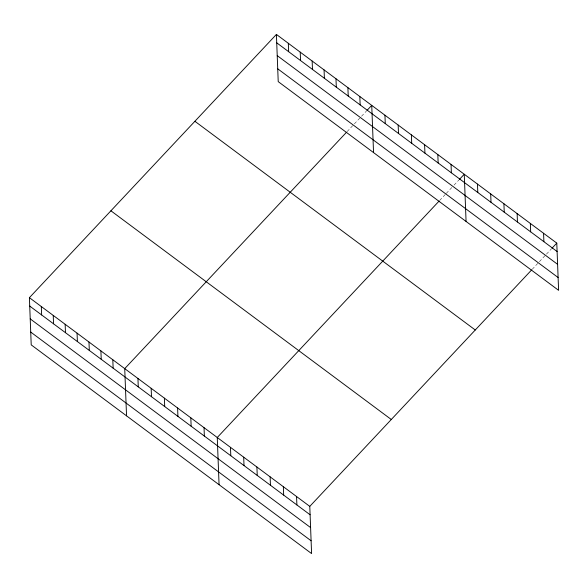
<?xml version="1.0" encoding="UTF-8"?>
<svg xmlns="http://www.w3.org/2000/svg" width="588" height="588" viewBox="0 0 588 588"><rect width="100%" height="100%" fill="white"/><g stroke="black" fill="none" stroke-linecap="round" stroke-linejoin="round"><path stroke-width="0.44" stroke-dasharray="2.94 2.21" d="M347.163 131.565L353.755 124.538M354.351 123.899L359.746 118.151M361.546 116.233L366.339 111.125M439.684 200.434L445.682 194.047M446.277 193.408L452.275 187.021M454.068 185.102L458.868 179.994M532.213 269.311L538.806 262.285M539.402 261.645L551.39 248.864"/><path stroke-width="0.88" d="M531.611 269.943L309.78 506.371L311.596 553.58L31.215 344.884L29.4 297.675L276.404 34.42L556.785 243.116L558.6 290.325L278.22 81.629L276.404 34.42M346.56 132.204L124.729 368.632L126.545 415.841M366.941 110.485L371.734 105.377L373.549 152.586M439.089 201.074L217.259 437.501L219.067 484.71M459.463 179.355L464.263 174.246L466.071 221.456M551.992 248.232L556.785 243.116M276.728 42.821L557.108 251.524M277.22 55.625L557.6 264.328M277.727 68.818L558.108 277.521M194.893 121.29L475.273 329.993M110.912 210.798L391.292 419.501M29.4 297.675L309.78 506.371M29.723 306.076L310.104 514.779M30.216 318.887L310.596 527.583M30.723 332.08L311.103 540.776M543.569 233.282L543.893 241.683M530.347 223.44L530.67 231.848M517.131 213.598L517.455 222.007M503.916 203.764L504.239 212.165M490.693 193.922L491.017 202.331M477.478 184.088L477.801 192.489M451.04 164.405L451.363 172.813M437.825 154.571L438.148 162.972M424.602 144.729L424.926 153.137M411.387 134.895L411.71 143.296M398.172 125.053L398.495 133.461M384.949 115.211L385.272 123.62M359.819 96.506L360.143 104.914M347.898 87.634L348.221 96.042M335.983 78.763L336.307 87.171M324.069 69.898L324.392 78.3M312.154 61.027L312.478 69.435M300.233 52.156L300.556 60.564M288.318 43.284L288.642 51.693M296.565 496.537L296.889 504.938M283.35 486.695L283.673 495.103M270.127 476.861L270.451 485.262M256.912 467.019L257.235 475.427M243.689 457.177L244.013 465.586M230.474 447.343L230.797 455.744M204.036 427.667L204.359 436.068M190.821 417.825L191.144 426.234M177.605 407.984L177.929 416.392M164.383 398.15L164.706 406.551M151.167 388.308L151.491 396.716M137.945 378.466L138.268 386.875M112.815 359.76L113.139 368.169M100.901 350.889L101.224 359.297M88.979 342.025L89.302 350.426M77.065 333.153L77.388 341.554M65.15 324.282L65.474 332.69M53.236 315.411L53.552 323.819M41.314 306.539L41.638 314.947"/></g></svg>
